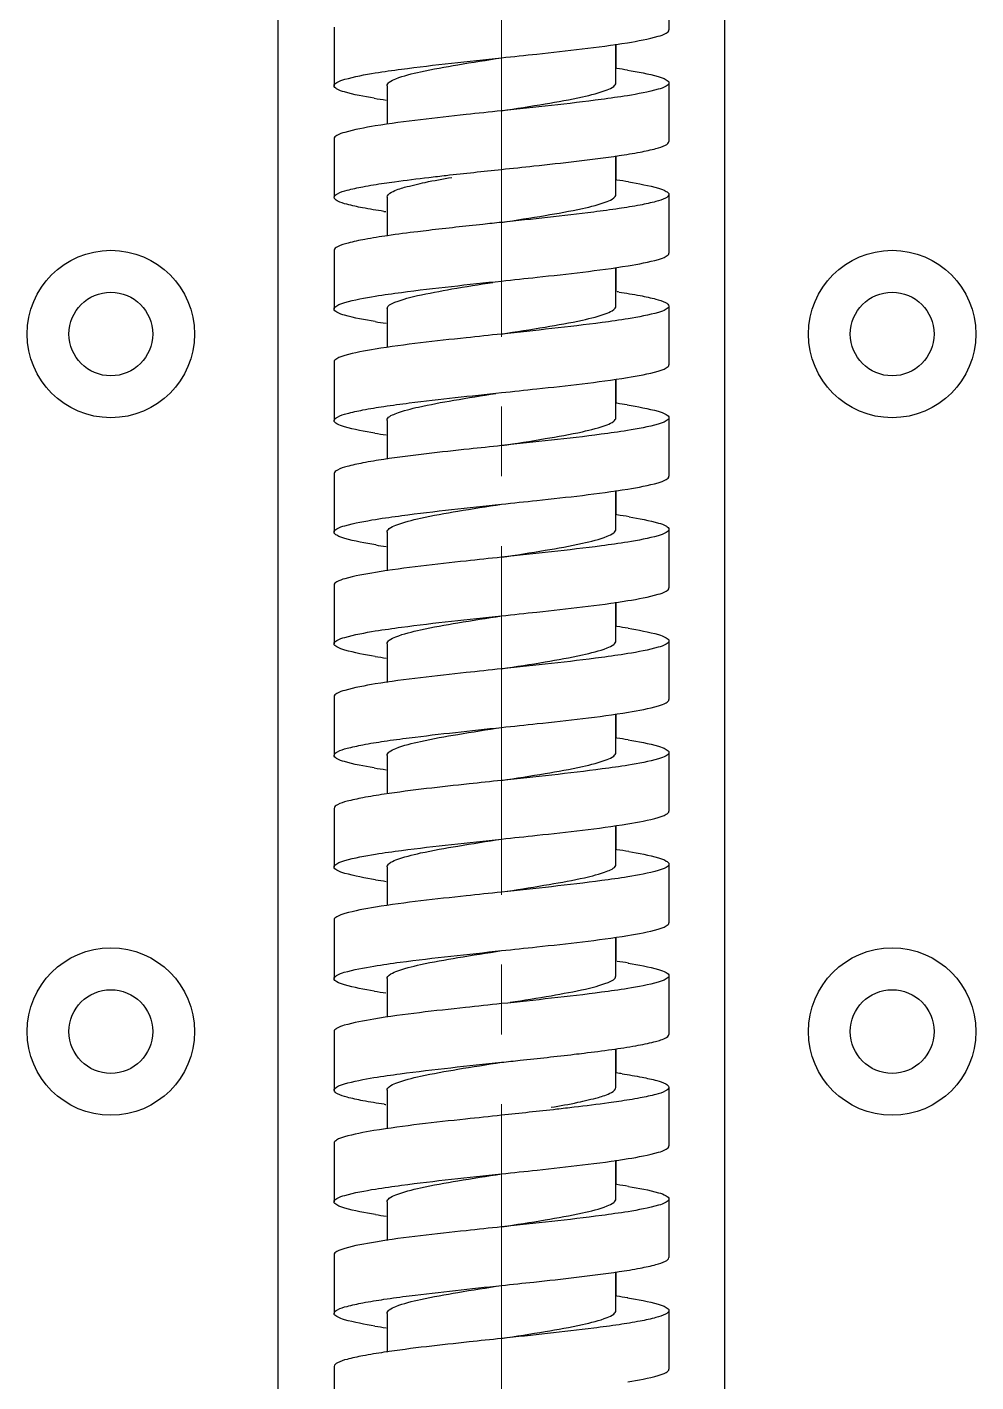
# Model space of a CAD drawing. Header units: inches. Extents: x -8900 to -5053, y -1814 to -15.
# Drawn here: x -8451.31 to -8417.31, y -1486.81 to -1438.25 of the extents above; entities that cross this region are included whole.
import ezdxf

# ---------------------------------------------------------------- set-up
doc = ezdxf.new("R2010")
doc.units = ezdxf.units.IN
doc.header["$LTSCALE"] = 2
doc.header["$MEASUREMENT"] = 0
doc.linetypes.add('CENTER', pattern=[2, 1.25, -0.25, 0.25, -0.25])
doc.layers.add('02___PRT_ALL_AXES', color=7, linetype='Continuous')
doc.layers.add('duong tam', color=1, linetype='CENTER', lineweight=20)

msp = doc.modelspace()

# ---------------------------------------------------------------- linework, layer by layer
at = {"color": 7, "linetype": 'Continuous', "lineweight": 30}
for p, q in [((-8442.306, -1584.251), (-8442.306, -1379.136)), ((-8426.306, -1584.251), (-8426.306, -1379.136))]:
    msp.add_line(p, q, dxfattribs=at)
at = {"color": 7, "linetype": 'Continuous'}
for p, q in [((-8430.206, -1440.251), (-8430.206, -1438.867)), ((-8430.195, -1439.737), (-8430.195, -1438.866)), ((-8438.406, -1440.351), (-8438.406, -1441.735)), ((-8430.206, -1444.251), (-8430.206, -1442.866)), ((-8430.195, -1443.737), (-8430.195, -1442.865)), ((-8438.406, -1444.351), (-8438.406, -1445.73)), ((-8430.206, -1448.251), (-8430.206, -1446.867)), ((-8430.195, -1447.737), (-8430.195, -1446.865)), ((-8438.406, -1448.351), (-8438.406, -1449.735)), ((-8430.206, -1452.251), (-8430.206, -1450.867)), ((-8430.195, -1451.737), (-8430.195, -1450.866)), ((-8438.406, -1452.351), (-8438.406, -1453.736)), ((-8430.206, -1456.251), (-8430.206, -1454.867)), ((-8430.195, -1455.737), (-8430.195, -1454.865)), ((-8438.406, -1456.351), (-8438.406, -1457.735)), ((-8430.206, -1460.251), (-8430.206, -1458.867)), ((-8430.195, -1459.737), (-8430.195, -1458.865)), ((-8438.406, -1460.351), (-8438.406, -1461.735)), ((-8430.206, -1464.251), (-8430.206, -1462.867)), ((-8430.195, -1463.737), (-8430.195, -1462.865)), ((-8438.406, -1464.351), (-8438.406, -1465.736)), ((-8430.206, -1468.251), (-8430.206, -1466.867)), ((-8430.195, -1467.737), (-8430.195, -1466.865)), ((-8438.406, -1468.351), (-8438.406, -1469.735)), ((-8430.206, -1472.251), (-8430.206, -1470.867)), ((-8430.195, -1471.737), (-8430.195, -1470.865)), ((-8438.406, -1472.351), (-8438.406, -1473.736)), ((-8430.206, -1476.251), (-8430.206, -1474.869)), ((-8430.195, -1475.734), (-8430.195, -1474.868)), ((-8438.406, -1476.351), (-8438.406, -1477.736)), ((-8430.206, -1480.251), (-8430.206, -1478.867)), ((-8430.195, -1479.737), (-8430.195, -1478.865)), ((-8438.406, -1480.351), (-8438.406, -1481.735)), ((-8430.206, -1484.251), (-8430.206, -1482.866)), ((-8430.195, -1483.737), (-8430.195, -1482.865)), ((-8438.406, -1484.351), (-8438.406, -1485.736))]:
    msp.add_line(p, q, dxfattribs=at)
for centre, radius, start, end in [((-8434.044, -1466.271), 26.817, 80.8835, 81.6939), ((-8434.685, -1415.105), 26.034, 260.7482, 261.6981), ((-8433.951, -1469.66), 26.199, 80.7765, 81.6973), ((-8433.957, -1414.242), 30.952, 261.5076, 261.647), ((-8434.687, -1478.585), 31.178, 81.5315, 81.6605), ((-8434.608, -1422.598), 26.547, 260.8387, 261.6938), ((-8434.062, -1478.391), 26.939, 80.9034, 81.6938), ((-8434.639, -1426.799), 26.344, 260.8014, 261.6967), ((-8433.913, -1481.406), 25.943, 80.732, 81.6986), ((-8434.56, -1430.279), 26.87, 260.8922, 261.6938), ((-8433.993, -1485.94), 26.482, 80.8278, 81.6939), ((-8434.592, -1434.49), 26.656, 260.8567, 261.6939), ((-8433.993, -1489.935), 26.477, 80.8265, 81.6946), ((-8434.686, -1439.113), 26.026, 260.7463, 261.698), ((-8433.942, -1493.602), 26.14, 80.7668, 81.6975), ((-8434.576, -1442.386), 26.762, 260.8745, 261.694), ((-8433.968, -1497.775), 26.316, 80.7997, 81.6943), ((-8434.669, -1447), 26.141, 260.7693, 261.695), ((-8434.459, -1505.04), 29.617, 81.3054, 81.7009), ((-8433.921, -1445.997), 31.199, 261.5326, 261.6621), ((-8433.958, -1505.704), 26.243, 80.785, 81.6969), ((-8434.588, -1454.466), 26.681, 260.8612, 261.6941), ((-8434.021, -1510.125), 26.669, 80.8592, 81.6933), ((-8434.626, -1458.716), 26.428, 260.8186, 261.6939)]:
    msp.add_arc(centre, radius, start, end, dxfattribs=at)
for points, knots in [([(-8429.792, -1438.809), (-8429.422, -1438.749), (-8428.933, -1438.657), (-8428.456, -1438.511), (-8428.306, -1438.401), (-8428.306, -1438.351)], [0, 0, 0, 0, 0.710539, 0.905572, 1, 1, 1, 1]), ([(-8434.306, -1439.351), (-8433.883, -1439.306), (-8432.377, -1439.145), (-8430.869, -1438.982), (-8429.792, -1438.809)], [0, 0, 0, 0, 0.280311, 1, 1, 1, 1]), ([(-8438.831, -1439.895), (-8438.519, -1439.845), (-8437.014, -1439.633), (-8435.502, -1439.478), (-8434.306, -1439.351)], [0, 0, 0, 0, 0.207978, 1, 1, 1, 1]), ([(-8438.406, -1440.351), (-8438.406, -1440.302), (-8438.299, -1440.185), (-8437.897, -1440.015), (-8437.063, -1439.807), (-8435.8, -1439.583), (-8434.829, -1439.432), (-8434.306, -1439.351)], [0, 0, 0, 0, 0.034552, 0.096397, 0.312222, 0.628605, 1, 1, 1, 1]), ([(-8440.306, -1440.351), (-8440.306, -1440.301), (-8440.157, -1440.192), (-8439.683, -1440.046), (-8439.199, -1439.954), (-8438.831, -1439.895)], [0, 0, 0, 0, 0.094695, 0.289743, 1, 1, 1, 1]), ([(-8429.795, -1439.793), (-8429.424, -1439.852), (-8428.934, -1439.944), (-8428.456, -1440.091), (-8428.306, -1440.201), (-8428.306, -1440.251)], [0, 0, 0, 0, 0.710219, 0.905377, 1, 1, 1, 1]), ([(-8438.871, -1440.801), (-8439.229, -1440.742), (-8439.7, -1440.652), (-8440.162, -1440.508), (-8440.306, -1440.4), (-8440.306, -1440.351)], [0, 0, 0, 0, 0.709808, 0.904766, 1, 1, 1, 1]), ([(-8434.306, -1441.251), (-8433.782, -1441.17), (-8432.812, -1441.019), (-8431.548, -1440.795), (-8430.714, -1440.588), (-8430.313, -1440.418), (-8430.206, -1440.3), (-8430.206, -1440.251)], [0, 0, 0, 0, 0.371387, 0.687758, 0.903584, 0.965449, 1, 1, 1, 1]), ([(-8428.306, -1440.251), (-8428.306, -1440.301), (-8428.456, -1440.411), (-8428.933, -1440.557), (-8429.422, -1440.649), (-8429.792, -1440.709)], [0, 0, 0, 0, 0.094428, 0.289461, 1, 1, 1, 1]), ([(-8429.792, -1440.709), (-8430.104, -1440.759), (-8431.605, -1440.97), (-8433.113, -1441.125), (-8434.306, -1441.251)], [0, 0, 0, 0, 0.208282, 1, 1, 1, 1]), ([(-8434.306, -1441.251), (-8434.73, -1441.296), (-8436.24, -1441.458), (-8437.752, -1441.621), (-8438.831, -1441.795)], [0, 0, 0, 0, 0.28054, 1, 1, 1, 1]), ([(-8438.831, -1441.795), (-8439.199, -1441.854), (-8439.683, -1441.946), (-8440.157, -1442.092), (-8440.306, -1442.201), (-8440.306, -1442.251)], [0, 0, 0, 0, 0.710257, 0.905305, 1, 1, 1, 1]), ([(-8430.095, -1442.856), (-8429.841, -1442.818), (-8429.401, -1442.75), (-8428.827, -1442.622), (-8428.495, -1442.529), (-8428.306, -1442.409), (-8428.306, -1442.351)], [0, 0, 0, 0, 0.407128, 0.713117, 0.908818, 1, 1, 1, 1]), ([(-8434.306, -1443.351), (-8433.919, -1443.31), (-8432.514, -1443.16), (-8431.108, -1443.007), (-8430.095, -1442.856)], [0, 0, 0, 0, 0.274871, 1, 1, 1, 1]), ([(-8436.909, -1443.637), (-8436.702, -1443.612), (-8435.835, -1443.513), (-8434.967, -1443.421), (-8434.306, -1443.351)], [0, 0, 0, 0, 0.238742, 1, 1, 1, 1]), ([(-8440.306, -1444.351), (-8440.306, -1444.294), (-8440.115, -1444.173), (-8439.781, -1444.079), (-8439.204, -1443.951), (-8438.762, -1443.883), (-8438.507, -1443.845)], [0, 0, 0, 0, 0.091036, 0.286863, 0.592823, 1, 1, 1, 1]), ([(-8438.507, -1443.845), (-8438.386, -1443.827), (-8437.854, -1443.751), (-8437.321, -1443.685), (-8436.909, -1443.637)], [0, 0, 0, 0, 0.228265, 1, 1, 1, 1]), ([(-8438.406, -1444.351), (-8438.406, -1444.271), (-8438.153, -1444.102), (-8437.707, -1443.969), (-8436.966, -1443.791), (-8436.403, -1443.692), (-8436.085, -1443.637)], [0, 0, 0, 0, 0.097129, 0.299754, 0.607813, 1, 1, 1, 1]), ([(-8429.752, -1443.8), (-8429.391, -1443.858), (-8428.916, -1443.949), (-8428.451, -1444.094), (-8428.306, -1444.202), (-8428.306, -1444.251)], [0, 0, 0, 0, 0.709915, 0.90491, 1, 1, 1, 1]), ([(-8438.528, -1444.854), (-8438.78, -1444.816), (-8439.217, -1444.748), (-8439.787, -1444.622), (-8440.118, -1444.528), (-8440.306, -1444.408), (-8440.306, -1444.351)], [0, 0, 0, 0, 0.407098, 0.712975, 0.908615, 1, 1, 1, 1]), ([(-8434.306, -1445.251), (-8433.782, -1445.17), (-8432.812, -1445.019), (-8431.548, -1444.795), (-8430.714, -1444.587), (-8430.313, -1444.418), (-8430.206, -1444.3), (-8430.206, -1444.251)], [0, 0, 0, 0, 0.371325, 0.687737, 0.903572, 0.965455, 1, 1, 1, 1]), ([(-8428.306, -1444.251), (-8428.306, -1444.309), (-8428.495, -1444.429), (-8428.827, -1444.522), (-8429.401, -1444.65), (-8429.841, -1444.718), (-8430.095, -1444.756)], [0, 0, 0, 0, 0.091182, 0.286883, 0.592872, 1, 1, 1, 1]), ([(-8430.095, -1444.756), (-8430.396, -1444.801), (-8431.797, -1444.988), (-8433.203, -1445.134), (-8434.306, -1445.251)], [0, 0, 0, 0, 0.215485, 1, 1, 1, 1]), ([(-8434.306, -1445.251), (-8434.529, -1445.275), (-8435.398, -1445.367), (-8436.266, -1445.461), (-8436.909, -1445.537)], [0, 0, 0, 0, 0.257759, 1, 1, 1, 1]), ([(-8438.39, -1445.728), (-8438.661, -1445.767), (-8439.131, -1445.838), (-8439.746, -1445.97), (-8440.1, -1446.067), (-8440.306, -1446.191), (-8440.306, -1446.251)], [0, 0, 0, 0, 0.407209, 0.713811, 0.909974, 1, 1, 1, 1]), ([(-8436.909, -1445.537), (-8437.041, -1445.552), (-8437.536, -1445.612), (-8438.029, -1445.676), (-8438.39, -1445.728)], [0, 0, 0, 0, 0.267577, 1, 1, 1, 1]), ([(-8429.761, -1446.804), (-8429.398, -1446.745), (-8428.92, -1446.654), (-8428.452, -1446.509), (-8428.306, -1446.4), (-8428.306, -1446.351)], [0, 0, 0, 0, 0.710101, 0.905082, 1, 1, 1, 1]), ([(-8434.306, -1447.351), (-8433.879, -1447.306), (-8432.363, -1447.143), (-8430.844, -1446.98), (-8429.761, -1446.804)], [0, 0, 0, 0, 0.280905, 1, 1, 1, 1]), ([(-8438.83, -1447.895), (-8438.518, -1447.844), (-8437.014, -1447.633), (-8435.502, -1447.478), (-8434.306, -1447.351)], [0, 0, 0, 0, 0.208002, 1, 1, 1, 1]), ([(-8438.406, -1448.351), (-8438.406, -1448.228), (-8437.92, -1448.022), (-8437.216, -1447.843), (-8435.996, -1447.614), (-8435.107, -1447.476), (-8434.616, -1447.399)], [0, 0, 0, 0, 0.093548, 0.307148, 0.622927, 1, 1, 1, 1]), ([(-8440.306, -1448.351), (-8440.305, -1448.301), (-8440.157, -1448.192), (-8439.683, -1448.046), (-8439.198, -1447.954), (-8438.83, -1447.895)], [0, 0, 0, 0, 0.094815, 0.289939, 1, 1, 1, 1]), ([(-8430.095, -1447.746), (-8429.842, -1447.784), (-8429.402, -1447.853), (-8428.828, -1447.98), (-8428.495, -1448.074), (-8428.306, -1448.194), (-8428.306, -1448.251)], [0, 0, 0, 0, 0.407096, 0.713079, 0.908793, 1, 1, 1, 1]), ([(-8438.835, -1448.806), (-8439.202, -1448.747), (-8439.685, -1448.656), (-8440.158, -1448.51), (-8440.306, -1448.4), (-8440.306, -1448.351)], [0, 0, 0, 0, 0.710418, 0.905386, 1, 1, 1, 1]), ([(-8434.306, -1449.251), (-8433.782, -1449.17), (-8432.812, -1449.019), (-8431.548, -1448.795), (-8430.714, -1448.587), (-8430.313, -1448.418), (-8430.206, -1448.3), (-8430.206, -1448.251)], [0, 0, 0, 0, 0.371389, 0.687756, 0.903575, 0.965466, 1, 1, 1, 1]), ([(-8428.306, -1448.251), (-8428.306, -1448.3), (-8428.452, -1448.409), (-8428.92, -1448.554), (-8429.398, -1448.645), (-8429.761, -1448.704)], [0, 0, 0, 0, 0.094918, 0.289899, 1, 1, 1, 1]), ([(-8429.761, -1448.704), (-8430.074, -1448.755), (-8431.585, -1448.968), (-8433.103, -1449.123), (-8434.306, -1449.251)], [0, 0, 0, 0, 0.207468, 1, 1, 1, 1]), ([(-8434.306, -1449.251), (-8434.729, -1449.296), (-8436.24, -1449.458), (-8437.751, -1449.621), (-8438.83, -1449.795)], [0, 0, 0, 0, 0.280522, 1, 1, 1, 1]), ([(-8438.83, -1449.795), (-8439.198, -1449.854), (-8439.683, -1449.946), (-8440.157, -1450.092), (-8440.305, -1450.201), (-8440.306, -1450.251)], [0, 0, 0, 0, 0.710061, 0.905185, 1, 1, 1, 1]), ([(-8429.795, -1450.81), (-8429.424, -1450.75), (-8428.934, -1450.658), (-8428.456, -1450.511), (-8428.306, -1450.401), (-8428.306, -1450.351)], [0, 0, 0, 0, 0.710511, 0.905575, 1, 1, 1, 1]), ([(-8434.306, -1451.351), (-8433.884, -1451.306), (-8432.378, -1451.145), (-8430.871, -1450.983), (-8429.795, -1450.81)], [0, 0, 0, 0, 0.28026, 1, 1, 1, 1]), ([(-8438.518, -1451.846), (-8438.216, -1451.802), (-8436.815, -1451.614), (-8435.409, -1451.468), (-8434.306, -1451.351)], [0, 0, 0, 0, 0.215468, 1, 1, 1, 1]), ([(-8438.406, -1452.351), (-8438.406, -1452.225), (-8437.901, -1452.017), (-8437.179, -1451.834), (-8435.926, -1451.603), (-8435.015, -1451.461), (-8434.513, -1451.383)], [0, 0, 0, 0, 0.093585, 0.30811, 0.6244, 1, 1, 1, 1]), ([(-8429.803, -1451.791), (-8429.43, -1451.851), (-8428.938, -1451.943), (-8428.457, -1452.091), (-8428.306, -1452.201), (-8428.306, -1452.251)], [0, 0, 0, 0, 0.710343, 0.905511, 1, 1, 1, 1]), ([(-8440.306, -1452.351), (-8440.306, -1452.294), (-8440.116, -1452.174), (-8439.784, -1452.08), (-8439.211, -1451.953), (-8438.771, -1451.884), (-8438.518, -1451.846)], [0, 0, 0, 0, 0.091188, 0.286881, 0.592865, 1, 1, 1, 1]), ([(-8434.306, -1453.251), (-8433.782, -1453.17), (-8432.812, -1453.019), (-8431.548, -1452.795), (-8430.714, -1452.587), (-8430.313, -1452.418), (-8430.206, -1452.3), (-8430.206, -1452.251)], [0, 0, 0, 0, 0.371391, 0.687757, 0.903573, 0.965474, 1, 1, 1, 1]), ([(-8428.306, -1452.251), (-8428.306, -1452.301), (-8428.456, -1452.411), (-8428.934, -1452.558), (-8429.424, -1452.65), (-8429.795, -1452.71)], [0, 0, 0, 0, 0.094425, 0.289489, 1, 1, 1, 1]), ([(-8438.85, -1452.804), (-8439.213, -1452.745), (-8439.691, -1452.654), (-8440.159, -1452.509), (-8440.306, -1452.4), (-8440.306, -1452.351)], [0, 0, 0, 0, 0.71003, 0.905046, 1, 1, 1, 1]), ([(-8429.795, -1452.71), (-8430.107, -1452.76), (-8431.607, -1452.97), (-8433.114, -1453.125), (-8434.306, -1453.251)], [0, 0, 0, 0, 0.208344, 1, 1, 1, 1]), ([(-8434.306, -1453.251), (-8434.692, -1453.292), (-8436.098, -1453.442), (-8437.504, -1453.595), (-8438.518, -1453.746)], [0, 0, 0, 0, 0.274881, 1, 1, 1, 1]), ([(-8438.518, -1453.746), (-8438.771, -1453.784), (-8439.211, -1453.853), (-8439.784, -1453.98), (-8440.116, -1454.074), (-8440.306, -1454.194), (-8440.306, -1454.251)], [0, 0, 0, 0, 0.407135, 0.713119, 0.908812, 1, 1, 1, 1]), ([(-8429.783, -1454.808), (-8429.415, -1454.748), (-8428.929, -1454.657), (-8428.455, -1454.51), (-8428.306, -1454.401), (-8428.306, -1454.351)], [0, 0, 0, 0, 0.710285, 0.905342, 1, 1, 1, 1]), ([(-8434.306, -1455.351), (-8433.882, -1455.306), (-8432.373, -1455.144), (-8430.862, -1454.982), (-8429.783, -1454.808)], [0, 0, 0, 0, 0.280485, 1, 1, 1, 1]), ([(-8438.817, -1455.893), (-8438.505, -1455.843), (-8437.005, -1455.632), (-8435.498, -1455.478), (-8434.306, -1455.351)], [0, 0, 0, 0, 0.20833, 1, 1, 1, 1]), ([(-8438.406, -1456.351), (-8438.406, -1456.302), (-8438.299, -1456.184), (-8437.897, -1456.015), (-8437.063, -1455.807), (-8435.8, -1455.583), (-8434.829, -1455.432), (-8434.306, -1455.351)], [0, 0, 0, 0, 0.034523, 0.096417, 0.312228, 0.6286, 1, 1, 1, 1]), ([(-8440.306, -1456.351), (-8440.306, -1456.301), (-8440.156, -1456.191), (-8439.678, -1456.045), (-8439.188, -1455.953), (-8438.817, -1455.893)], [0, 0, 0, 0, 0.094408, 0.289451, 1, 1, 1, 1]), ([(-8429.734, -1455.803), (-8429.378, -1455.861), (-8428.909, -1455.951), (-8428.449, -1456.095), (-8428.306, -1456.203), (-8428.306, -1456.251)], [0, 0, 0, 0, 0.709731, 0.904677, 1, 1, 1, 1]), ([(-8438.813, -1456.81), (-8439.185, -1456.75), (-8439.676, -1456.658), (-8440.155, -1456.511), (-8440.305, -1456.401), (-8440.306, -1456.351)], [0, 0, 0, 0, 0.710261, 0.905428, 1, 1, 1, 1]), ([(-8434.306, -1457.251), (-8433.782, -1457.17), (-8432.812, -1457.019), (-8431.548, -1456.795), (-8430.714, -1456.587), (-8430.313, -1456.418), (-8430.206, -1456.3), (-8430.206, -1456.251)], [0, 0, 0, 0, 0.371394, 0.687761, 0.903574, 0.965479, 1, 1, 1, 1]), ([(-8428.306, -1456.251), (-8428.306, -1456.301), (-8428.455, -1456.41), (-8428.929, -1456.557), (-8429.415, -1456.648), (-8429.783, -1456.708)], [0, 0, 0, 0, 0.094658, 0.289715, 1, 1, 1, 1]), ([(-8429.783, -1456.708), (-8430.095, -1456.758), (-8431.599, -1456.969), (-8433.11, -1457.124), (-8434.306, -1457.251)], [0, 0, 0, 0, 0.208053, 1, 1, 1, 1]), ([(-8434.306, -1457.251), (-8434.728, -1457.296), (-8436.234, -1457.457), (-8437.741, -1457.62), (-8438.817, -1457.793)], [0, 0, 0, 0, 0.280273, 1, 1, 1, 1]), ([(-8438.817, -1457.793), (-8439.188, -1457.853), (-8439.678, -1457.945), (-8440.156, -1458.091), (-8440.306, -1458.201), (-8440.306, -1458.251)], [0, 0, 0, 0, 0.710549, 0.905592, 1, 1, 1, 1]), ([(-8429.781, -1458.807), (-8429.413, -1458.748), (-8428.928, -1458.657), (-8428.455, -1458.51), (-8428.306, -1458.401), (-8428.306, -1458.351)], [0, 0, 0, 0, 0.710057, 0.905174, 1, 1, 1, 1]), ([(-8434.306, -1459.351), (-8433.882, -1459.306), (-8432.371, -1459.144), (-8430.86, -1458.982), (-8429.781, -1458.807)], [0, 0, 0, 0, 0.280542, 1, 1, 1, 1]), ([(-8438.827, -1459.894), (-8438.515, -1459.844), (-8437.011, -1459.633), (-8435.501, -1459.478), (-8434.306, -1459.351)], [0, 0, 0, 0, 0.208088, 1, 1, 1, 1]), ([(-8438.406, -1460.351), (-8438.406, -1460.302), (-8438.299, -1460.184), (-8437.897, -1460.015), (-8437.063, -1459.807), (-8435.8, -1459.583), (-8434.829, -1459.432), (-8434.306, -1459.351)], [0, 0, 0, 0, 0.034519, 0.096417, 0.312252, 0.628558, 1, 1, 1, 1]), ([(-8440.306, -1460.351), (-8440.305, -1460.301), (-8440.156, -1460.192), (-8439.681, -1460.045), (-8439.195, -1459.954), (-8438.827, -1459.894)], [0, 0, 0, 0, 0.094776, 0.289913, 1, 1, 1, 1]), ([(-8429.772, -1459.796), (-8429.406, -1459.856), (-8428.924, -1459.947), (-8428.453, -1460.093), (-8428.306, -1460.202), (-8428.306, -1460.251)], [0, 0, 0, 0, 0.71037, 0.905326, 1, 1, 1, 1]), ([(-8438.828, -1460.808), (-8439.196, -1460.748), (-8439.682, -1460.656), (-8440.157, -1460.51), (-8440.306, -1460.4), (-8440.306, -1460.351)], [0, 0, 0, 0, 0.710496, 0.905485, 1, 1, 1, 1]), ([(-8434.306, -1461.251), (-8433.782, -1461.17), (-8432.812, -1461.019), (-8431.548, -1460.795), (-8430.714, -1460.587), (-8430.313, -1460.418), (-8430.206, -1460.3), (-8430.206, -1460.251)], [0, 0, 0, 0, 0.371442, 0.687748, 0.903583, 0.965481, 1, 1, 1, 1]), ([(-8428.306, -1460.251), (-8428.306, -1460.301), (-8428.455, -1460.41), (-8428.928, -1460.557), (-8429.413, -1460.648), (-8429.781, -1460.707)], [0, 0, 0, 0, 0.094826, 0.289943, 1, 1, 1, 1]), ([(-8429.781, -1460.707), (-8430.092, -1460.758), (-8431.597, -1460.969), (-8433.109, -1461.124), (-8434.306, -1461.251)], [0, 0, 0, 0, 0.207976, 1, 1, 1, 1]), ([(-8434.306, -1461.251), (-8434.729, -1461.296), (-8436.238, -1461.458), (-8437.748, -1461.62), (-8438.827, -1461.794)], [0, 0, 0, 0, 0.280458, 1, 1, 1, 1]), ([(-8438.827, -1461.794), (-8439.195, -1461.854), (-8439.681, -1461.945), (-8440.156, -1462.092), (-8440.305, -1462.201), (-8440.306, -1462.251)], [0, 0, 0, 0, 0.710087, 0.905224, 1, 1, 1, 1]), ([(-8429.756, -1462.803), (-8429.394, -1462.744), (-8428.918, -1462.654), (-8428.451, -1462.509), (-8428.306, -1462.4), (-8428.306, -1462.351)], [0, 0, 0, 0, 0.710002, 0.904985, 1, 1, 1, 1]), ([(-8434.306, -1463.351), (-8433.879, -1463.306), (-8432.36, -1463.143), (-8430.84, -1462.98), (-8429.756, -1462.803)], [0, 0, 0, 0, 0.281035, 1, 1, 1, 1]), ([(-8438.516, -1463.846), (-8438.215, -1463.801), (-8436.814, -1463.614), (-8435.408, -1463.468), (-8434.306, -1463.351)], [0, 0, 0, 0, 0.215504, 1, 1, 1, 1]), ([(-8438.406, -1464.351), (-8438.406, -1464.302), (-8438.299, -1464.184), (-8437.897, -1464.015), (-8437.063, -1463.807), (-8435.8, -1463.583), (-8434.829, -1463.432), (-8434.306, -1463.351)], [0, 0, 0, 0, 0.034521, 0.096426, 0.312239, 0.628606, 1, 1, 1, 1]), ([(-8440.306, -1464.351), (-8440.306, -1464.294), (-8440.116, -1464.174), (-8439.784, -1464.08), (-8439.209, -1463.952), (-8438.77, -1463.884), (-8438.516, -1463.846)], [0, 0, 0, 0, 0.091175, 0.286886, 0.592885, 1, 1, 1, 1]), ([(-8429.772, -1463.796), (-8429.406, -1463.856), (-8428.924, -1463.947), (-8428.453, -1464.093), (-8428.306, -1464.202), (-8428.306, -1464.251)], [0, 0, 0, 0, 0.710156, 0.905182, 1, 1, 1, 1]), ([(-8438.872, -1464.801), (-8439.229, -1464.742), (-8439.7, -1464.652), (-8440.162, -1464.508), (-8440.306, -1464.4), (-8440.306, -1464.351)], [0, 0, 0, 0, 0.709777, 0.904748, 1, 1, 1, 1]), ([(-8434.306, -1465.251), (-8433.782, -1465.17), (-8432.812, -1465.019), (-8431.548, -1464.795), (-8430.714, -1464.587), (-8430.313, -1464.418), (-8430.206, -1464.3), (-8430.206, -1464.251)], [0, 0, 0, 0, 0.3714, 0.687772, 0.903583, 0.965477, 1, 1, 1, 1]), ([(-8428.306, -1464.251), (-8428.306, -1464.3), (-8428.451, -1464.409), (-8428.918, -1464.554), (-8429.394, -1464.644), (-8429.756, -1464.703)], [0, 0, 0, 0, 0.095015, 0.289998, 1, 1, 1, 1]), ([(-8429.756, -1464.703), (-8430.069, -1464.754), (-8431.581, -1464.968), (-8433.102, -1465.123), (-8434.306, -1465.251)], [0, 0, 0, 0, 0.207293, 1, 1, 1, 1]), ([(-8434.306, -1465.251), (-8434.692, -1465.292), (-8436.097, -1465.442), (-8437.502, -1465.595), (-8438.516, -1465.746)], [0, 0, 0, 0, 0.274861, 1, 1, 1, 1]), ([(-8438.516, -1465.746), (-8438.77, -1465.784), (-8439.209, -1465.852), (-8439.784, -1465.98), (-8440.116, -1466.074), (-8440.306, -1466.194), (-8440.306, -1466.251)], [0, 0, 0, 0, 0.407115, 0.713114, 0.908825, 1, 1, 1, 1]), ([(-8429.778, -1466.807), (-8429.411, -1466.747), (-8428.927, -1466.656), (-8428.454, -1466.51), (-8428.306, -1466.401), (-8428.306, -1466.351)], [0, 0, 0, 0, 0.710235, 0.905271, 1, 1, 1, 1]), ([(-8434.306, -1467.351), (-8433.882, -1467.306), (-8432.37, -1467.144), (-8430.857, -1466.981), (-8429.778, -1466.807)], [0, 0, 0, 0, 0.280597, 1, 1, 1, 1]), ([(-8438.821, -1467.893), (-8438.509, -1467.843), (-8437.008, -1467.632), (-8435.499, -1467.478), (-8434.306, -1467.351)], [0, 0, 0, 0, 0.208243, 1, 1, 1, 1]), ([(-8438.406, -1468.351), (-8438.406, -1468.302), (-8438.299, -1468.184), (-8437.897, -1468.015), (-8437.063, -1467.807), (-8435.8, -1467.583), (-8434.829, -1467.432), (-8434.306, -1467.351)], [0, 0, 0, 0, 0.034526, 0.096427, 0.312243, 0.628609, 1, 1, 1, 1]), ([(-8429.748, -1467.8), (-8429.388, -1467.859), (-8428.914, -1467.949), (-8428.45, -1468.094), (-8428.306, -1468.202), (-8428.306, -1468.251)], [0, 0, 0, 0, 0.709894, 0.904867, 1, 1, 1, 1]), ([(-8440.306, -1468.351), (-8440.306, -1468.302), (-8440.156, -1468.191), (-8439.679, -1468.045), (-8439.191, -1467.953), (-8438.821, -1467.893)], [0, 0, 0, 0, 0.09443, 0.289445, 1, 1, 1, 1]), ([(-8434.098, -1469.219), (-8433.597, -1469.141), (-8432.686, -1469), (-8431.432, -1468.768), (-8430.71, -1468.586), (-8430.206, -1468.378), (-8430.206, -1468.251)], [0, 0, 0, 0, 0.3756, 0.69189, 0.906415, 1, 1, 1, 1]), ([(-8428.306, -1468.251), (-8428.306, -1468.301), (-8428.454, -1468.41), (-8428.927, -1468.556), (-8429.41, -1468.647), (-8429.777, -1468.707)], [0, 0, 0, 0, 0.094739, 0.289774, 1, 1, 1, 1]), ([(-8438.82, -1468.809), (-8439.19, -1468.749), (-8439.679, -1468.658), (-8440.155, -1468.511), (-8440.305, -1468.401), (-8440.306, -1468.351)], [0, 0, 0, 0, 0.710157, 0.905312, 1, 1, 1, 1]), ([(-8429.777, -1468.707), (-8430.089, -1468.757), (-8431.595, -1468.969), (-8433.108, -1469.124), (-8434.306, -1469.251)], [0, 0, 0, 0, 0.207888, 1, 1, 1, 1]), ([(-8434.306, -1469.251), (-8434.728, -1469.296), (-8436.235, -1469.458), (-8437.744, -1469.62), (-8438.821, -1469.793)], [0, 0, 0, 0, 0.280341, 1, 1, 1, 1]), ([(-8438.821, -1469.793), (-8439.191, -1469.853), (-8439.679, -1469.945), (-8440.156, -1470.091), (-8440.306, -1470.202), (-8440.306, -1470.251)], [0, 0, 0, 0, 0.710555, 0.90557, 1, 1, 1, 1]), ([(-8429.783, -1470.808), (-8429.415, -1470.748), (-8428.929, -1470.657), (-8428.455, -1470.51), (-8428.306, -1470.401), (-8428.306, -1470.351)], [0, 0, 0, 0, 0.710123, 0.905232, 1, 1, 1, 1]), ([(-8434.306, -1471.351), (-8433.882, -1471.306), (-8432.373, -1471.144), (-8430.862, -1470.982), (-8429.783, -1470.808)], [0, 0, 0, 0, 0.280489, 1, 1, 1, 1]), ([(-8438.88, -1471.903), (-8438.567, -1471.852), (-8437.046, -1471.636), (-8435.518, -1471.48), (-8434.306, -1471.351)], [0, 0, 0, 0, 0.206645, 1, 1, 1, 1]), ([(-8438.406, -1472.351), (-8438.406, -1472.302), (-8438.299, -1472.184), (-8437.897, -1472.015), (-8437.063, -1471.807), (-8435.8, -1471.583), (-8434.829, -1471.432), (-8434.306, -1471.351)], [0, 0, 0, 0, 0.034534, 0.096425, 0.312244, 0.628611, 1, 1, 1, 1]), ([(-8440.306, -1472.351), (-8440.306, -1472.303), (-8440.163, -1472.195), (-8439.704, -1472.051), (-8439.236, -1471.961), (-8438.88, -1471.903)], [0, 0, 0, 0, 0.095385, 0.290329, 1, 1, 1, 1]), ([(-8429.761, -1471.798), (-8429.398, -1471.857), (-8428.92, -1471.948), (-8428.452, -1472.093), (-8428.306, -1472.202), (-8428.306, -1472.251)], [0, 0, 0, 0, 0.710212, 0.905152, 1, 1, 1, 1]), ([(-8438.863, -1472.802), (-8439.223, -1472.743), (-8439.697, -1472.653), (-8440.161, -1472.508), (-8440.306, -1472.4), (-8440.306, -1472.351)], [0, 0, 0, 0, 0.709928, 0.904893, 1, 1, 1, 1]), ([(-8433.995, -1473.203), (-8433.504, -1473.126), (-8432.615, -1472.988), (-8431.396, -1472.759), (-8430.692, -1472.581), (-8430.206, -1472.374), (-8430.206, -1472.251)], [0, 0, 0, 0, 0.377073, 0.692852, 0.906452, 1, 1, 1, 1]), ([(-8428.306, -1472.251), (-8428.306, -1472.301), (-8428.455, -1472.41), (-8428.929, -1472.557), (-8429.415, -1472.648), (-8429.783, -1472.708)], [0, 0, 0, 0, 0.094768, 0.289877, 1, 1, 1, 1]), ([(-8429.783, -1472.708), (-8430.095, -1472.758), (-8431.599, -1472.969), (-8433.11, -1473.124), (-8434.306, -1473.251)], [0, 0, 0, 0, 0.208043, 1, 1, 1, 1]), ([(-8434.306, -1473.251), (-8434.736, -1473.297), (-8436.263, -1473.461), (-8437.791, -1473.625), (-8438.88, -1473.803)], [0, 0, 0, 0, 0.281507, 1, 1, 1, 1]), ([(-8438.88, -1473.803), (-8439.236, -1473.861), (-8439.704, -1473.951), (-8440.163, -1474.095), (-8440.306, -1474.203), (-8440.306, -1474.251)], [0, 0, 0, 0, 0.709671, 0.904615, 1, 1, 1, 1]), ([(-8430.353, -1474.893), (-8430.064, -1474.852), (-8429.563, -1474.779), (-8428.904, -1474.642), (-8428.53, -1474.542), (-8428.305, -1474.415), (-8428.306, -1474.351)], [0, 0, 0, 0, 0.407062, 0.71442, 0.910932, 1, 1, 1, 1]), ([(-8434.306, -1475.351), (-8434.082, -1475.327), (-8433.214, -1475.235), (-8432.346, -1475.141), (-8431.702, -1475.065)], [0, 0, 0, 0, 0.257759, 1, 1, 1, 1]), ([(-8431.702, -1475.065), (-8431.583, -1475.051), (-8431.133, -1474.997), (-8430.683, -1474.94), (-8430.353, -1474.893)], [0, 0, 0, 0, 0.265432, 1, 1, 1, 1]), ([(-8438.876, -1475.902), (-8438.563, -1475.851), (-8437.043, -1475.636), (-8435.516, -1475.48), (-8434.306, -1475.351)], [0, 0, 0, 0, 0.206718, 1, 1, 1, 1]), ([(-8438.406, -1476.351), (-8438.406, -1476.302), (-8438.299, -1476.184), (-8437.897, -1476.015), (-8437.063, -1475.807), (-8435.799, -1475.583), (-8434.829, -1475.432), (-8434.306, -1475.351)], [0, 0, 0, 0, 0.034545, 0.096428, 0.312263, 0.628675, 1, 1, 1, 1]), ([(-8440.306, -1476.351), (-8440.306, -1476.303), (-8440.163, -1476.195), (-8439.702, -1476.051), (-8439.233, -1475.961), (-8438.876, -1475.902)], [0, 0, 0, 0, 0.095319, 0.29028, 1, 1, 1, 1]), ([(-8429.982, -1475.763), (-8429.744, -1475.8), (-8429.331, -1475.866), (-8428.794, -1475.989), (-8428.48, -1476.08), (-8428.306, -1476.196), (-8428.306, -1476.251)], [0, 0, 0, 0, 0.406873, 0.71213, 0.90761, 1, 1, 1, 1]), ([(-8438.515, -1476.856), (-8438.769, -1476.818), (-8439.209, -1476.75), (-8439.784, -1476.622), (-8440.116, -1476.529), (-8440.306, -1476.409), (-8440.306, -1476.351)], [0, 0, 0, 0, 0.407113, 0.713114, 0.908828, 1, 1, 1, 1]), ([(-8432.527, -1476.965), (-8432.208, -1476.911), (-8431.646, -1476.811), (-8430.904, -1476.633), (-8430.459, -1476.5), (-8430.206, -1476.331), (-8430.206, -1476.251)], [0, 0, 0, 0, 0.392187, 0.700246, 0.902871, 1, 1, 1, 1]), ([(-8428.306, -1476.251), (-8428.306, -1476.308), (-8428.495, -1476.429), (-8428.828, -1476.522), (-8429.403, -1476.65), (-8429.844, -1476.718), (-8430.098, -1476.756)], [0, 0, 0, 0, 0.091131, 0.286849, 0.592855, 1, 1, 1, 1]), ([(-8431.702, -1476.965), (-8431.909, -1476.99), (-8432.777, -1477.089), (-8433.645, -1477.181), (-8434.306, -1477.251)], [0, 0, 0, 0, 0.238741, 1, 1, 1, 1]), ([(-8430.098, -1476.756), (-8430.219, -1476.774), (-8430.753, -1476.851), (-8431.289, -1476.917), (-8431.702, -1476.965)], [0, 0, 0, 0, 0.227992, 1, 1, 1, 1]), ([(-8434.306, -1477.251), (-8434.735, -1477.297), (-8436.261, -1477.46), (-8437.788, -1477.624), (-8438.876, -1477.802)], [0, 0, 0, 0, 0.28145, 1, 1, 1, 1]), ([(-8438.876, -1477.802), (-8439.233, -1477.861), (-8439.702, -1477.951), (-8440.163, -1478.095), (-8440.306, -1478.203), (-8440.306, -1478.251)], [0, 0, 0, 0, 0.70972, 0.904681, 1, 1, 1, 1]), ([(-8429.772, -1478.806), (-8429.407, -1478.747), (-8428.925, -1478.655), (-8428.453, -1478.51), (-8428.306, -1478.401), (-8428.306, -1478.351)], [0, 0, 0, 0, 0.710168, 0.905195, 1, 1, 1, 1]), ([(-8434.306, -1479.351), (-8433.881, -1479.306), (-8432.368, -1479.144), (-8430.853, -1478.981), (-8429.772, -1478.806)], [0, 0, 0, 0, 0.280702, 1, 1, 1, 1]), ([(-8438.826, -1479.894), (-8438.514, -1479.844), (-8437.011, -1479.633), (-8435.501, -1479.478), (-8434.306, -1479.351)], [0, 0, 0, 0, 0.208111, 1, 1, 1, 1]), ([(-8438.406, -1480.351), (-8438.406, -1480.302), (-8438.299, -1480.185), (-8437.897, -1480.015), (-8437.063, -1479.807), (-8435.8, -1479.583), (-8434.829, -1479.432), (-8434.306, -1479.351)], [0, 0, 0, 0, 0.034551, 0.096416, 0.312242, 0.628613, 1, 1, 1, 1]), ([(-8440.306, -1480.351), (-8440.306, -1480.302), (-8440.157, -1480.192), (-8439.682, -1480.046), (-8439.195, -1479.954), (-8438.826, -1479.894)], [0, 0, 0, 0, 0.094488, 0.289477, 1, 1, 1, 1]), ([(-8429.755, -1479.799), (-8429.394, -1479.858), (-8428.917, -1479.949), (-8428.451, -1480.094), (-8428.306, -1480.202), (-8428.306, -1480.251)], [0, 0, 0, 0, 0.709987, 0.90497, 1, 1, 1, 1]), ([(-8438.826, -1480.808), (-8439.195, -1480.748), (-8439.681, -1480.657), (-8440.156, -1480.511), (-8440.305, -1480.401), (-8440.306, -1480.351)], [0, 0, 0, 0, 0.710089, 0.905231, 1, 1, 1, 1]), ([(-8434.306, -1481.251), (-8433.782, -1481.17), (-8432.812, -1481.019), (-8431.548, -1480.795), (-8430.714, -1480.588), (-8430.313, -1480.418), (-8430.206, -1480.3), (-8430.206, -1480.251)], [0, 0, 0, 0, 0.371395, 0.687778, 0.903603, 0.965448, 1, 1, 1, 1]), ([(-8428.306, -1480.251), (-8428.306, -1480.301), (-8428.453, -1480.41), (-8428.925, -1480.555), (-8429.407, -1480.647), (-8429.772, -1480.706)], [0, 0, 0, 0, 0.094805, 0.289832, 1, 1, 1, 1]), ([(-8429.772, -1480.706), (-8430.085, -1480.756), (-8431.592, -1480.969), (-8433.107, -1481.124), (-8434.306, -1481.251)], [0, 0, 0, 0, 0.20776, 1, 1, 1, 1]), ([(-8434.306, -1481.251), (-8434.729, -1481.296), (-8436.238, -1481.458), (-8437.748, -1481.62), (-8438.826, -1481.794)], [0, 0, 0, 0, 0.280442, 1, 1, 1, 1]), ([(-8438.826, -1481.794), (-8439.195, -1481.854), (-8439.682, -1481.946), (-8440.157, -1482.092), (-8440.306, -1482.202), (-8440.306, -1482.251)], [0, 0, 0, 0, 0.710523, 0.905512, 1, 1, 1, 1]), ([(-8430.094, -1482.856), (-8429.84, -1482.818), (-8429.401, -1482.749), (-8428.827, -1482.622), (-8428.495, -1482.528), (-8428.306, -1482.409), (-8428.306, -1482.351)], [0, 0, 0, 0, 0.407057, 0.71301, 0.908734, 1, 1, 1, 1]), ([(-8434.306, -1483.351), (-8433.919, -1483.31), (-8432.514, -1483.16), (-8431.108, -1483.007), (-8430.094, -1482.856)], [0, 0, 0, 0, 0.274874, 1, 1, 1, 1]), ([(-8438.517, -1483.846), (-8438.215, -1483.801), (-8436.814, -1483.614), (-8435.408, -1483.468), (-8434.306, -1483.351)], [0, 0, 0, 0, 0.215514, 1, 1, 1, 1]), ([(-8438.406, -1484.351), (-8438.406, -1484.302), (-8438.299, -1484.185), (-8437.897, -1484.015), (-8437.063, -1483.807), (-8435.8, -1483.583), (-8434.829, -1483.432), (-8434.306, -1483.351)], [0, 0, 0, 0, 0.034557, 0.09641, 0.312238, 0.628613, 1, 1, 1, 1]), ([(-8440.306, -1484.351), (-8440.306, -1484.293), (-8440.116, -1484.174), (-8439.784, -1484.08), (-8439.21, -1483.953), (-8438.77, -1483.884), (-8438.517, -1483.846)], [0, 0, 0, 0, 0.091225, 0.286941, 0.592916, 1, 1, 1, 1]), ([(-8429.785, -1483.794), (-8429.416, -1483.854), (-8428.93, -1483.946), (-8428.455, -1484.092), (-8428.306, -1484.202), (-8428.306, -1484.251)], [0, 0, 0, 0, 0.710432, 0.905443, 1, 1, 1, 1]), ([(-8438.843, -1484.805), (-8439.208, -1484.746), (-8439.689, -1484.655), (-8440.159, -1484.509), (-8440.306, -1484.4), (-8440.306, -1484.351)], [0, 0, 0, 0, 0.710203, 0.905194, 1, 1, 1, 1]), ([(-8434.306, -1485.251), (-8433.782, -1485.17), (-8432.812, -1485.019), (-8431.548, -1484.795), (-8430.714, -1484.588), (-8430.313, -1484.418), (-8430.206, -1484.3), (-8430.206, -1484.251)], [0, 0, 0, 0, 0.371392, 0.687772, 0.903601, 0.965443, 1, 1, 1, 1]), ([(-8428.306, -1484.251), (-8428.306, -1484.309), (-8428.495, -1484.428), (-8428.827, -1484.522), (-8429.401, -1484.649), (-8429.84, -1484.718), (-8430.094, -1484.756)], [0, 0, 0, 0, 0.091266, 0.28699, 0.592943, 1, 1, 1, 1]), ([(-8430.094, -1484.756), (-8430.395, -1484.801), (-8431.796, -1484.988), (-8433.203, -1485.134), (-8434.306, -1485.251)], [0, 0, 0, 0, 0.215485, 1, 1, 1, 1]), ([(-8434.306, -1485.251), (-8434.692, -1485.292), (-8436.097, -1485.442), (-8437.503, -1485.595), (-8438.517, -1485.746)], [0, 0, 0, 0, 0.274859, 1, 1, 1, 1]), ([(-8438.517, -1485.746), (-8438.77, -1485.784), (-8439.21, -1485.853), (-8439.784, -1485.98), (-8440.116, -1486.074), (-8440.306, -1486.193), (-8440.306, -1486.251)], [0, 0, 0, 0, 0.407084, 0.713059, 0.908775, 1, 1, 1, 1]), ([(-8429.779, -1486.807), (-8429.412, -1486.748), (-8428.927, -1486.656), (-8428.454, -1486.51), (-8428.306, -1486.4), (-8428.306, -1486.351)], [0, 0, 0, 0, 0.710452, 0.905427, 1, 1, 1, 1])]:
    msp.add_open_spline(points, degree=3, knots=knots, dxfattribs=at)
at = {"layer": '02___PRT_ALL_AXES', "color": 7, "linetype": 'Continuous'}
for p, q in [((-8428.306, -1436.251), (-8428.306, -1438.351)), ((-8440.306, -1438.251), (-8440.306, -1440.351)), ((-8428.306, -1440.251), (-8428.306, -1442.351)), ((-8440.306, -1442.251), (-8440.306, -1444.351)), ((-8428.306, -1444.251), (-8428.306, -1446.351)), ((-8440.306, -1446.251), (-8440.306, -1448.351)), ((-8428.306, -1448.251), (-8428.306, -1450.351)), ((-8440.306, -1450.251), (-8440.306, -1452.351)), ((-8428.306, -1452.251), (-8428.306, -1454.351)), ((-8440.306, -1454.251), (-8440.306, -1456.351)), ((-8428.306, -1456.251), (-8428.306, -1458.351)), ((-8440.306, -1458.251), (-8440.306, -1460.351)), ((-8428.306, -1460.251), (-8428.306, -1462.351)), ((-8440.306, -1462.251), (-8440.306, -1464.351)), ((-8428.306, -1464.251), (-8428.306, -1466.351)), ((-8440.306, -1466.251), (-8440.306, -1468.351)), ((-8428.306, -1468.251), (-8428.306, -1470.351)), ((-8440.306, -1470.251), (-8440.306, -1472.351)), ((-8428.306, -1472.251), (-8428.306, -1474.351)), ((-8440.306, -1474.251), (-8440.306, -1476.351)), ((-8428.306, -1476.251), (-8428.306, -1478.351)), ((-8440.306, -1478.251), (-8440.306, -1480.351)), ((-8428.306, -1480.251), (-8428.306, -1482.351)), ((-8440.306, -1482.251), (-8440.306, -1484.351)), ((-8428.306, -1484.251), (-8428.306, -1486.351)), ((-8440.306, -1486.251), (-8440.306, -1488.351))]:
    msp.add_line(p, q, dxfattribs=at)
for centre, radius in [((-8448.306, -1449.251), 3), ((-8420.306, -1449.251), 3), ((-8448.306, -1449.251), 1.5), ((-8420.306, -1449.251), 1.5), ((-8448.306, -1474.251), 3), ((-8420.306, -1474.251), 3), ((-8448.306, -1474.251), 1.5), ((-8420.306, -1474.251), 1.5)]:
    msp.add_circle(centre, radius, dxfattribs=at)
at = {"layer": 'duong tam', "ltscale": 5}
msp.add_line((-8434.306, -1569.351), (-8434.306, -1343.536), dxfattribs=at)

doc.saveas('drawing.dxf')
